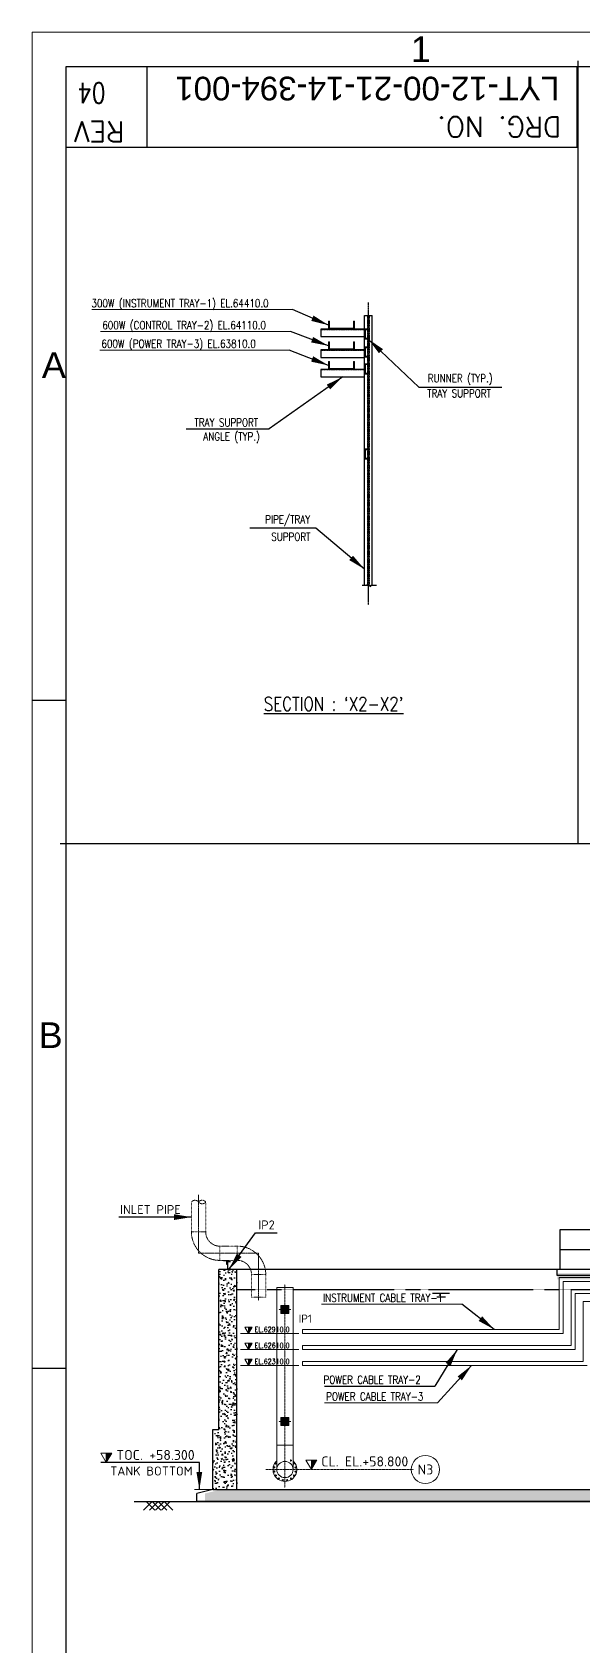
# Model space of a CAD drawing. Header units: inches. Extents: x 8618018 to 8935006, y 2431589 to 2567223.
# Drawn here: x 8793189 to 8806956, y 2491420 to 2531757 of the extents above; entities that cross this region are included whole.
import ezdxf
from ezdxf.enums import TextEntityAlignment as Align

# ---------------------------------------------------------------- set-up
doc = ezdxf.new("R2010")
doc.units = ezdxf.units.IN
doc.header["$MEASUREMENT"] = 0
for name, pattern in [('BORDER', [1.75, 0.5, -0.25, 0.5, -0.25, 0, -0.25]), ('CENTER', [2, 1.25, -0.25, 0.25, -0.25]), ('HIDDEN', [0.375, 0.25, -0.125]), ('PHANTOM', [2.5, 1.25, -0.25, 0.25, -0.25, 0.25, -0.25])]:
    doc.linetypes.add(name, pattern=pattern)
for name, color, linetype in [('AC Text', 7, 'Continuous'), ('BOM', 252, 'Continuous'), ('CCT', 4, 'Continuous'), ('Civil', 252, 'Continuous'), ('COL', 252, 'Continuous'), ('DRG', 252, 'Continuous'), ('SKID', 252, 'Continuous'), ('STR', 252, 'Continuous'), ('T', 3, 'Continuous'), ('TEXT', 252, 'Continuous'), ('TRAY', 1, 'Continuous')]:
    doc.layers.add(name, color=color, linetype=linetype)
for name, color, linetype, lineweight in [('CL', 252, 'CENTER', 5), ('DIM', 252, 'Continuous', 13), ('DIM_PPG', 8, 'Continuous', 0), ('ICT', 6, 'Continuous', 13), ('IP', 252, 'Continuous', 0), ('PCT', 2, 'Continuous', 15), ('PUDDLE', 252, 'Continuous', 5), ('RAHM5', 252, 'Continuous', 0), ('ref piping', 252, 'PHANTOM', 0)]:
    doc.layers.add(name, color=color, linetype=linetype, lineweight=lineweight)
doc.styles.add('COMPLEX', font='arial.ttf', dxfattribs={"width": 0.8})
doc.styles.add('ISOCPEUR', font='isocpeur.ttf')
doc.styles.add('r30', font='romans.shx')
doc.styles.add('ROMANS', font='ROMANS.shx', dxfattribs={"width": 0.8})
doc.styles.add('RS1', font='ROMANS.shx', dxfattribs={"width": 0.8})
doc.styles.add('SIMPLEX', font='SIMPLEX.shx')
doc.styles.get("Standard").update_dxf_attribs({"font": 'arial.ttf'})
doc.styles.add('TITLE', font='simplex.shx', dxfattribs={"width": 0.8})
doc.linetypes.add('FENCELINE1', pattern='A,6.35,-2.54,[133,ltypeshp.shx,S=2.54,R=0,X=-2.54,Y=0],-2.54,25.4', length=36.83)
doc.dimstyles.new('DIM', dxfattribs={"dimscale": 175, "dimtxt": 2.5, "dimasz": 2.5, "dimexe": 0.875, "dimexo": 0.875, "dimgap": 1, "dimtad": 1, "dimdec": 0, "dimzin": 9, "dimdsep": 46, "dimtxsty": 'ISOCPEUR', "dimblk": 'OBLIQUE', "dimcen": 0.09, "dimclrd": 256, "dimclre": 256, "dimclrt": 252, "dimadec": 0, "dimazin": 0, "dimtfac": 1, "dimtdec": 0, "dimtmove": 0, "dimatfit": 3, "dimfxl": 1, "dimtfill": 1, "dimtolj": 1, "dimtzin": 0, "dimarcsym": 0})
pattern_1 = [(45, (128548.582, 130298.033), (-15.71544821, 15.71544821), [])]

# ---------------------------------------------------------------- blocks, each defined once
blk = doc.blocks.new('DC TIT_A1')
at = {"color": 3, "style": 'SIMPLEX', "width": 0.8}
blk.add_attdef('REV.', text='', height=3, rotation=180, dxfattribs=at).set_placement((9.51, 537.59), align=Align.CENTER)
at = {"color": 3, "width": 0.8}
for tag, height, style, p in [('CUSTOMER', 4.5, 'TITLE', (757.14, 61)), ('EQUIPMENT', 4.5, 'TITLE', (767.57, 50.9)), ('DETAIL', 5, 'TITLE', (766.57, 39.47)), ('TS', 2.5, 'SIMPLEX', (811.83, 20.6)), ('REV.', 3, 'SIMPLEX', (830.3, 7.7))]:
    blk.add_attdef(tag, text='', height=height, dxfattribs=dict(at, style=style)).set_placement(p, align=Align.CENTER)
at = {"color": 2, "width": 0.8}
for tag, p, height, style in [('SCALE', (665.45, 26.07), 2.5, 'TITLE'), ('DRN_NAME', (664.74, 20.15), 2.5, 'TITLE'), ('DRN_DATE', (691.91, 20.15), 2.5, 'TITLE'), ('REF_DRG_NO', (193.06, 12.98), 2.5, 'SIMPLEX'), ('REF_DRG_NAME', (231.12, 12.98), 3, 'SIMPLEX'), ('CHK_NAME', (664.7, 13.89), 2.5, 'TITLE'), ('CHK_DATE', (691.91, 13.89), 2.5, 'TITLE'), ('APP_NAME', (664.7, 6.93), 2.5, 'TITLE'), ('APP_DATE', (691.91, 6.93), 2.5, 'TITLE')]:
    blk.add_attdef(tag, p, '', height=height, dxfattribs=dict(at, style=style))
at = {"layer": 'RAHM5', "color": 3, "style": 'SIMPLEX', "width": 0.8}
blk.add_attdef('DRG_NO', text='', height=4, rotation=180, dxfattribs=at).set_placement((18.58, 538.6), align=Align.RIGHT)
for tag, p in [('MATERIAL', (713.43, 21)), ('WEIGHT', (764.68, 20.22))]:
    blk.add_attdef(tag, p, '', height=3, dxfattribs=at)
for tag, p in [('DC_PART_ID', (752.74, 6.94)), ('DRG_NO', (821.28, 6.94))]:
    blk.add_attdef(tag, text='', height=4.5, dxfattribs=at).set_placement(p, align=Align.RIGHT)
blk = doc.blocks.new('A1')
at = {"layer": 'BOM', "color": 7}
for p, q in [((5.01, 4.98), (5.01, 588.92)), ((5.01, 588.92), (836, 588.92))]:
    blk.add_line(p, q, dxfattribs=at)
at = {"layer": 'DIM', "color": 7}
for q in [(841, 594), (0, 0)]:
    blk.add_line((0, 594), q, dxfattribs=at)
at = {"layer": 'DRG', "color": 7}
for p, q in [((16.95, 588.92), (16.95, 576.97)), ((80.69, 576.97), (80.69, 588.92)), ((5.01, 576.97), (80.69, 576.97)), ((5.01, 495), (0, 495)), ((5.01, 396), (0, 396))]:
    blk.add_line(p, q, dxfattribs=at)
at = {"layer": 'DRG', "lineweight": 0}
ref = blk.add_blockref('DC TIT_A1', (-0.71, 0.68), dxfattribs=dict(at, xscale=1.001190476, yscale=1.001190476, zscale=1.001190476))
ref.add_attrib('REV.', '04', dxfattribs={"layer": '0', "color": 3, "height": 3.004, "style": 'SIMPLEX', "width": 0.8}).set_placement((830.58, 8.4), align=Align.CENTER)
ref.add_attrib('REV.', '04', dxfattribs={"layer": '0', "color": 3, "height": 3.004, "rotation": 180, "style": 'SIMPLEX', "width": 0.8}).set_placement((8.81, 586.52), align=Align.CENTER)
at = {"color": 7, "style": 'COMPLEX'}
blk.add_text('LYT-12-00-21-14-394-001', height=3.5042, rotation=180, dxfattribs=at).set_placement((78.03, 587.42))
at = {"color": 7, "style": 'ROMANS'}
for p in [(574.46, 35.06), (574.46, 25.99)]:
    blk.add_attdef('-', text='', height=3.2, dxfattribs=at).set_placement(p, align=Align.CENTER)
blk.add_attdef('REVNO.', (623.63, 25.56), '', height=3.2, dxfattribs=at)
at = {"layer": 'AC Text', "color": 7, "style": 'ROMANS'}
for tag, p in [('DRAWN____BY', (536.24, 17.62)), ('CHECKED_____BY', (574.6, 17.8)), ('APPROVED_____BY', (613.13, 17.62))]:
    blk.add_attdef(tag, p, '', height=2, dxfattribs=at)
at = {"layer": 'DRG', "color": 7}
for s, p in [('1', (56.04, 589.59)), ('A', (1.42, 542.8)), ('B', (0.95, 443.5))]:
    blk.add_text(s, height=3.8, dxfattribs=at).set_placement(p)
at = {"layer": 'DRG', "color": 7, "style": 'SIMPLEX'}
for s, p in [('DRG. NO.', (78.35, 581.49)), ('REV', (13.67, 580.78))]:
    blk.add_text(s, height=3.004, rotation=180, dxfattribs=at).set_placement(p)
blk = doc.blocks.new('_Oblique')
at = {"color": 0, "linetype": 'ByBlock', "lineweight": -2}
blk.add_line((-0.5, -0.5), (0.5, 0.5), dxfattribs=at)
blk = doc.blocks.new('WL1')
at = {"color": 5}
for p, q in [((-106, 0), (106, 0)), ((-71, -31), (71, -31)), ((-35, -62), (35, -62))]:
    blk.add_line(p, q, dxfattribs=at)
blk = doc.blocks.new('WL2')
at = {"color": 5, "linetype": 'BORDER', "ltscale": 0.5}
blk.add_blockref('WL1', (0, -31.25), dxfattribs=at)
blk = doc.blocks.new('LVL')
at = {"layer": 'DIM'}
blk.add_line((0, 0), (0, 106), dxfattribs=at)
blk.add_lwpolyline([(61, 106), (-61, 106), (0, 0)], close=True, dxfattribs=at)
at = {"layer": 'TEXT', "color": 13}
blk.add_solid([(0, 106), (0, 0), (0, 106), (61, 106)], dxfattribs=at)
at = {"layer": 'COL', "style": 'ROMANS'}
blk.add_attdef('LVL', (62, 103), '', height=60, dxfattribs=at)
blk = doc.blocks.new('400NBELLT')
blk.add_lwpolyline([(24, 8), (0, 8, 1), (0, -8), (24, -8)], format="xyb", close=True)
blk = doc.blocks.new('pno')
blk.add_circle((0, 0), 3.52)
at = {"layer": 'DIM', "style": 'r30', "oblique": 0.5236, "width": 0.8, "flags": 9}
blk.add_attdef('QTY', (-2.64, -1.17), '', height=2.5, dxfattribs=at)
at = {"layer": 'TEXT', "style": 'ROMANS'}
blk.add_attdef('PARTNO', text='', height=2, dxfattribs=at).set_placement((-0.11, 0.02), align=Align.MIDDLE)
blk = doc.blocks.new('A$C6A595223')
at = {"layer": 'DIM_PPG', "color": 6}
blk.add_line((6, 13), (6, 63), dxfattribs=at)
at = {"layer": 'DIM_PPG'}
blk.add_lwpolyline([(35, 63), (-23, 63), (6, 13)], close=True, dxfattribs=at)
at = {"layer": 'DIM_PPG', "color": 6}
blk.add_solid([(6, 63), (6, 13), (6, 63), (35, 63)], dxfattribs=at)

msp = doc.modelspace()

# ---------------------------------------------------------------- hatches: boundary and pattern name
at = {"layer": 'Civil'}
h = msp.add_hatch(dxfattribs=at)
h.set_pattern_fill('AR-CONC', color=256, scale=1.5)
h.set_pattern_definition([(50, (130290.93, 131435.6), (273.2770035, -23.9086283), [28.575, -314.325]), (355, (130290.93, 131435.6), (-52.865132, 286.585268), [22.86, -251.460876]), (100.4514447, (130313.7, 131433.62), (220.411871, 262.676628), [24.285013, -267.135367]), (46.1842, (130290.93, 131511.8), (406.618561, -63.063492), [42.8625, -471.4875]), (96.6355576, (130324.8, 131506.56), (356.106201, 371.139187), [36.427535, -400.703412]), (351.184151, (130290.93, 131511.8), (356.106201, 371.139187), [34.28995, -377.189598]), (21, (130329.03, 131492.76), (227.421587, -153.397797), [28.575, -314.325]), (326, (130329.03, 131492.76), (92.7030425, 276.281949), [22.86, -251.46]), (71.451445, (130347.98, 131479.98), (320.124629, 122.884153), [24.285013, -267.134906]), (37.5, (130290.93, 131435.61), (4.6329049, 126.8325583), [0, -248.412, 0, -255.27, 0, -252.4125]), (7.5, (130290.93, 131435.61), (100.2294938, 150.2708622), [0, -145.542, 0, -242.697, 0, -96.2025]), (327.5, (130205.97, 131435.61), (203.3858928, -8.593116), [0, -95.25, 0, -297.18, 0, -394.335]), (317.5, (130167.87, 131435.61), (222.193772, 38.1397365), [0, -123.825, 0, -197.358, 0, -280.035])])
h.paths.add_polyline_path([(8797697.5, 2495347.9), (8798297.5, 2495347.9), (8798297.5, 2500847.9), (8798197.5, 2500847.9), (8798197.5, 2500841.9), (8797997.5, 2500841.9), (8797847.5, 2500847.9), (8797847.5, 2496847.9), (8797697.5, 2496847.9)])
h = msp.add_hatch(dxfattribs=at)
h.set_pattern_fill('AR-CONC', color=256, scale=1.5)
h.set_pattern_definition([(50, (30871.62, 41823.93), (273.2770035, -23.9086283), [28.575, -314.325]), (355, (30871.62, 41823.93), (-52.865132, 286.585268), [22.86, -251.460876]), (100.4514447, (30894.4, 41821.94), (220.411871, 262.676628), [24.285013, -267.135367]), (46.1842, (30871.62, 41900.13), (406.618561, -63.063492), [42.8625, -471.4875]), (96.6355576, (30905.5, 41894.87), (356.106201, 371.139187), [36.427535, -400.703412]), (351.184151, (30871.6, 41900.13), (356.106201, 371.139187), [34.28995, -377.189598]), (21, (30909.72, 41881.08), (227.421587, -153.3977973), [28.575, -314.325]), (326, (30909.72, 41881.08), (92.7030425, 276.281949), [22.86, -251.46]), (71.451445, (30928.67, 41868.3), (320.124629, 122.884153), [24.285013, -267.134906]), (37.5, (30871.62, 41823.93), (4.6329049, 126.8325583), [0, -248.412, 0, -255.27, 0, -252.4125]), (7.5, (30871.62, 41823.93), (100.2294938, 150.2708622), [0, -145.542, 0, -242.697, 0, -96.2025]), (327.5, (30786.65, 41823.93), (203.3858928, -8.593116), [0, -95.25, 0, -297.18, 0, -394.335]), (317.5, (30748.55, 41823.93), (222.193772, 38.1397365), [0, -123.825, 0, -197.358, 0, -280.035])])
h.paths.add_polyline_path([(8807297.5, 2495247.9), (8807697.5, 2495247.9), (8807697.5, 2499347.9), (8807847.5, 2499347.9), (8807847.5, 2499747.9), (8809322.5, 2499747.9), (8809322.5, 2499947.9), (8807697.5, 2499947.9), (8807697.5, 2500747.9), (8806297.5, 2500747.9), (8806297.5, 2500597.9), (8807297.5, 2500597.9)])
h.paths.add_polyline_path([(8810322.5, 2499947.9), (8810322.5, 2499747.9), (8811797.5, 2499747.9), (8811797.5, 2499347.9), (8812347.5, 2499347.9), (8812347.5, 2499747.9), (8813572.5, 2499747.9), (8813572.5, 2499947.9)])
h.paths.add_polyline_path([(8815072.5, 2499947.9), (8815072.5, 2499747.9), (8816297.5, 2499747.9), (8816297.5, 2499347.9), (8816847.5, 2499347.9), (8816847.5, 2499747.9), (8818072.5, 2499747.9), (8818072.5, 2499947.9)])
h.paths.add_polyline_path([(8821347.5, 2499947.9), (8819572.5, 2499947.9), (8819572.5, 2499747.9), (8820797.5, 2499747.9), (8820797.5, 2499347.9), (8821347.5, 2499347.9)])
h = msp.add_hatch(dxfattribs=at)
h.set_pattern_fill('AR-CONC', color=256, scale=1.5)
h.set_pattern_definition([(50, (30871.62, 41923.93), (273.2770035, -23.9086283), [28.575, -314.325]), (355, (30871.62, 41923.93), (-52.865132, 286.585268), [22.86, -251.460876]), (100.4514447, (30894.4, 41921.94), (220.411871, 262.676628), [24.285013, -267.135367]), (46.1842, (30871.62, 42000.13), (406.618561, -63.063492), [42.8625, -471.4875]), (96.6355576, (30905.5, 41994.87), (356.106201, 371.139187), [36.427535, -400.703412]), (351.184151, (30871.6, 42000.13), (356.106201, 371.139187), [34.28995, -377.189598]), (21, (30909.72, 41981.08), (227.421587, -153.3977973), [28.575, -314.325]), (326, (30909.72, 41981.08), (92.7030425, 276.281949), [22.86, -251.46]), (71.451445, (30928.67, 41968.3), (320.124629, 122.884153), [24.285013, -267.134906]), (37.5, (30871.62, 41923.93), (4.6329049, 126.8325583), [0, -248.412, 0, -255.27, 0, -252.4125]), (7.5, (30871.62, 41923.93), (100.2294938, 150.2708622), [0, -145.542, 0, -242.697, 0, -96.2025]), (327.5, (30786.65, 41923.93), (203.3858928, -8.593116), [0, -95.25, 0, -297.18, 0, -394.335]), (317.5, (30748.55, 41923.93), (222.193772, 38.1397365), [0, -123.825, 0, -197.358, 0, -280.035])])
h.paths.add_polyline_path([(8808097.5, 2495247.9), (8807697.5, 2495347.9), (8797897.5, 2495347.9), (8797497.5, 2495247.9), (8797497.5, 2495047.9), (8808097.5, 2495047.9)])
at = {"layer": 'IP'}
h = msp.add_hatch(dxfattribs=at)
h.set_pattern_fill('ANSI31', color=256, scale=7)
h.set_pattern_definition([(45, (128548.582, 135498.033), (-15.71544821, 15.71544821), [])])
h.paths.add_polyline_path([(8799397.5, 2499747.9), (8799597.5, 2499747.9), (8799597.5, 2499947.9), (8799397.5, 2499947.9)])
h = msp.add_hatch(dxfattribs=at)
h.set_pattern_fill('ANSI31', color=256, scale=7)
h.set_pattern_definition(pattern_1)
h.paths.add_polyline_path([(8799397.5, 2496947.9), (8799597.5, 2496947.9), (8799597.5, 2497147.9), (8799397.5, 2497147.9)])
h = msp.add_hatch(dxfattribs=at)
h.set_pattern_fill('ANSI31', color=256, scale=7)
h.set_pattern_definition(pattern_1)
h.paths.add_polyline_path([(8799397.5, 2496947.9), (8799597.5, 2496947.9), (8799597.5, 2497147.9), (8799397.5, 2497147.9)])
h = msp.add_hatch(dxfattribs=at)
h.set_pattern_fill('ANSI31', color=256, scale=7)
h.set_pattern_definition([(45, (128548.582, 132698.033), (-15.71544821, 15.71544821), [])])
h.paths.add_polyline_path([(8799397.5, 2496947.9), (8799597.5, 2496947.9), (8799597.5, 2497147.9), (8799397.5, 2497147.9)])

# ---------------------------------------------------------------- linework, layer by layer
for p, q in [((8806809.7, 2531048.4), (8806809.7, 2511476.7)), ((8801484.4, 2524340.1), (8800396.9, 2524340.1)), ((8800396.9, 2524340.1), (8800396.9, 2524152.6)), ((8801484.4, 2524684), (8801671.9, 2524684)), ((8801484.4, 2517941.9), (8801484.4, 2524684)), ((8801609.4, 2524340.1), (8801484.4, 2524340.1)), ((8801484.4, 2524340.1), (8801484.4, 2524090.1)), ((8801499.4, 2524310.1), (8801499.4, 2524120.1)), ((8801594.4, 2524325.1), (8801514.4, 2524325.1)), ((8801671.9, 2517941.9), (8801671.9, 2524684)), ((8800396.9, 2524152.6), (8801484.4, 2524152.6)), ((8801609.4, 2524090.1), (8801484.4, 2524090.1)), ((8801484.4, 2523890.1), (8801484.4, 2523640.1)), ((8801609.4, 2523890.1), (8801484.4, 2523890.1)), ((8801594.4, 2524105.1), (8801514.4, 2524105.1)), ((8800396.9, 2523823.1), (8800396.9, 2523635.6)), ((8801484.4, 2523823.1), (8800396.9, 2523823.1)), ((8800396.9, 2523635.6), (8801484.4, 2523635.6)), ((8801609.4, 2523640.1), (8801484.4, 2523640.1)), ((8801499.4, 2523860.1), (8801499.4, 2523670.1)), ((8801594.4, 2523875.1), (8801514.4, 2523875.1)), ((8801594.4, 2523655.1), (8801514.4, 2523655.1)), ((8800396.9, 2523335.1), (8800396.9, 2523147.6)), ((8801484.4, 2523335.1), (8800396.9, 2523335.1)), ((8800396.9, 2523147.6), (8801484.4, 2523147.6)), ((8801484.4, 2523281.6), (8801484.4, 2523469.1)), ((8801484.4, 2523469.1), (8801484.4, 2523219.1)), ((8801609.4, 2523469.1), (8801484.4, 2523469.1)), ((8801609.4, 2523219.1), (8801484.4, 2523219.1)), ((8801499.4, 2523439.1), (8801499.4, 2523249.1)), ((8801594.4, 2523454.1), (8801514.4, 2523454.1)), ((8801594.4, 2523234.1), (8801514.4, 2523234.1)), ((8801484.4, 2521152.6), (8801484.4, 2521340.1)), ((8801484.4, 2521340.1), (8801484.4, 2521090.1)), ((8801609.4, 2521340.1), (8801484.4, 2521340.1)), ((8801609.4, 2521090.1), (8801484.4, 2521090.1)), ((8801499.4, 2521310.1), (8801499.4, 2521120.1)), ((8801594.4, 2521325.1), (8801514.4, 2521325.1)), ((8801594.4, 2521105.1), (8801514.4, 2521105.1)), ((8801422.9, 2517941.9), (8801559.6, 2517941.9)), ((8801559.6, 2517941.9), (8801559.6, 2517971.7)), ((8801559.6, 2517971.7), (8801643.1, 2517912)), ((8801643.1, 2517912), (8801643.1, 2517941.9)), ((8801643.1, 2517941.9), (8801785.2, 2517941.9)), ((8934161.6, 2511476.7), (8793889.1, 2511476.7))]:
    msp.add_line(p, q)
at = {"linetype": 'CENTER'}
msp.add_line((8801578.2, 2525002.5), (8801578.2, 2517452.1), dxfattribs=at)
at = {"linetype": 'HIDDEN'}
for p, q in [((8801484.4, 2524325.1), (8800396.9, 2524325.1)), ((8801558.2, 2524684), (8801558.2, 2517941.9)), ((8801598.2, 2524684), (8801598.2, 2517944.2)), ((8801484.4, 2523808.1), (8800396.9, 2523808.1)), ((8801484.4, 2523320.1), (8800396.9, 2523320.1))]:
    msp.add_line(p, q, dxfattribs=at)
at = {"color": 5, "linetype": 'BORDER'}
msp.add_line((8798297.5, 2500347.9), (8807297.5, 2500347.9), dxfattribs=at)
at = {"color": 25}
for p, q in [((8795729.5, 2495047.9), (8825997.5, 2495047.9)), ((8796179.6, 2495047.9), (8795962, 2494830.3)), ((8796029.4, 2495047.9), (8796247, 2494830.3)), ((8796329.8, 2495047.9), (8796112.2, 2494830.3)), ((8796179.6, 2495047.9), (8796397.2, 2494830.3)), ((8796480, 2495047.9), (8796262.4, 2494830.3)), ((8796329.8, 2495047.9), (8796547.4, 2494830.3)), ((8796628.7, 2495047.9), (8796411.1, 2494830.3)), ((8796478.5, 2495047.9), (8796696.1, 2494830.3))]:
    msp.add_line(p, q, dxfattribs=at)
for centre, start, end in [((8801514.4, 2524310.1), 90, 180), ((8801594.4, 2524340.1), 270, 0), ((8801514.4, 2524120.1), 180, 270), ((8801594.4, 2524090.1), 0, 90), ((8801594.4, 2523890.1), 270, 0), ((8801514.4, 2523860.1), 90, 180), ((8801514.4, 2523670.1), 180, 270), ((8801594.4, 2523640.1), 0, 90), ((8801514.4, 2523439.1), 90, 180), ((8801514.4, 2523249.1), 180, 270), ((8801594.4, 2523469.1), 270, 0), ((8801594.4, 2523219.1), 0, 90), ((8801514.4, 2521310.1), 90, 180), ((8801514.4, 2521120.1), 180, 270), ((8801594.4, 2521340.1), 270, 0), ((8801594.4, 2521090.1), 0, 90)]:
    msp.add_arc(centre, 15, start, end)
at = {"layer": 'CCT', "lineweight": 0}
for p, q in [((8794888.9, 2524281.4), (8799636.5, 2524281.4)), ((8800584.4, 2523823.1), (8800584.4, 2524023.1)), ((8800584.4, 2524023.1), (8800609.4, 2524023.1)), ((8800609.4, 2524023.1), (8800609.4, 2523848.1)), ((8801209.4, 2523848.1), (8801209.4, 2524023.1)), ((8801209.4, 2524023.1), (8801234.4, 2524023.1)), ((8801234.4, 2524023.1), (8801234.4, 2523823.1)), ((8801234.4, 2524023.1), (8801234.4, 2523823.1)), ((8801234.4, 2523823.1), (8800584.4, 2523823.1)), ((8800609.4, 2523848.1), (8801209.4, 2523848.1)), ((8806645.5, 2498947.9), (8806645.5, 2500347.9)), ((8820535, 2500347.9), (8806645.5, 2500347.9)), ((8806745.5, 2498847.9), (8806745.5, 2500247.9)), ((8820535, 2500247.9), (8806745.5, 2500247.9)), ((8804129.5, 2498947.9), (8799939.5, 2498947.9)), ((8799939.5, 2498947.9), (8799939.5, 2498847.9)), ((8804129.5, 2498947.9), (8806645.5, 2498947.9)), ((8798384.9, 2498847.9), (8799841.7, 2498847.9)), ((8804129.5, 2498847.9), (8799939.5, 2498847.9)), ((8804129.5, 2498847.9), (8806745.5, 2498847.9))]:
    msp.add_line(p, q, dxfattribs=at)
at = {"layer": 'CCT'}
msp.add_line((8800481.9, 2497933.6), (8803242.3, 2497933.6), dxfattribs=at)
at = {"layer": 'Civil'}
for p, q in [((8797847.5, 2496847.9), (8797847.5, 2500847.9)), ((8807697.5, 2500847.9), (8797847.5, 2500847.9)), ((8798297.5, 2495347.9), (8798297.5, 2500847.9)), ((8806297.5, 2500697.9), (8806297.5, 2500847.9)), ((8807297.5, 2500697.9), (8806297.5, 2500697.9)), ((8797697.5, 2495347.9), (8797697.5, 2496847.9)), ((8797697.5, 2496847.9), (8797847.5, 2496847.9)), ((8797697.5, 2495347.9), (8797297.5, 2495247.9))]:
    msp.add_line(p, q, dxfattribs=at)
for points in [[(8808297.5, 2495247.9), (8808297.5, 2495047.9), (8797297.5, 2495047.9), (8797297.5, 2495247.9)], [(8797697.5, 2495347.9), (8807897.5, 2495347.9)]]:
    msp.add_lwpolyline(points, dxfattribs=at)
at = {"layer": 'CL'}
for p, q in [((8797340.8, 2502710.3), (8797340.8, 2501250.7)), ((8797340.8, 2501250.7), (8798840.6, 2501250.7)), ((8798840.6, 2500067), (8798840.6, 2501250.7)), ((8799347.5, 2499847.9), (8799647.5, 2499847.9)), ((8799347.5, 2497047.9), (8799647.5, 2497047.9))]:
    msp.add_line(p, q, dxfattribs=at)
at = {"layer": 'CL', "ltscale": 0.25}
msp.add_line((8798097.5, 2500870.9), (8798097.5, 2500812.7), dxfattribs=at)
at = {"layer": 'CL', "ltscale": 1.5}
for p, q in [((8799497.5, 2495388.4), (8799497.5, 2500469.7)), ((8799019, 2495847.9), (8802704.9, 2495847.9))]:
    msp.add_line(p, q, dxfattribs=at)
at = {"layer": 'DIM'}
msp.add_line((8797697.5, 2495347.9), (8797235.4, 2495347.9), dxfattribs=at)
at = {"layer": 'ICT', "color": 6, "lineweight": 0}
for p, q in [((8794673, 2524828.4), (8799682.2, 2524828.4)), ((8800584.4, 2524340.1), (8800584.4, 2524540.1)), ((8800584.4, 2524540.1), (8800609.4, 2524540.1)), ((8801234.4, 2524340.1), (8800584.4, 2524340.1)), ((8800609.4, 2524540.1), (8800609.4, 2524365.1)), ((8800609.4, 2524365.1), (8801209.4, 2524365.1)), ((8801209.4, 2524365.1), (8801209.4, 2524540.1)), ((8801209.4, 2524540.1), (8801234.4, 2524540.1)), ((8801234.4, 2524540.1), (8801234.4, 2524340.1)), ((8801234.4, 2524540.1), (8801234.4, 2524340.1)), ((8806345.5, 2499347.9), (8806345.5, 2500647.9)), ((8820535, 2500647.9), (8806345.5, 2500647.9)), ((8806445.5, 2499247.9), (8806445.5, 2500547.9)), ((8820535, 2500547.9), (8806445.5, 2500547.9)), ((8800413, 2499979), (8803914.2, 2499979)), ((8804129.5, 2499347.9), (8799939.5, 2499347.9)), ((8799939.5, 2499347.9), (8799939.5, 2499247.9)), ((8804129.5, 2499347.9), (8806345.5, 2499347.9)), ((8804129.5, 2499247.9), (8799939.5, 2499247.9)), ((8804129.5, 2499247.9), (8806445.5, 2499247.9))]:
    msp.add_line(p, q, dxfattribs=at)
at = {"layer": 'IP'}
for points in [[(8797997.5, 2500847.9), (8797997.5, 2500841.9), (8798197.5, 2500841.9), (8798197.5, 2500847.9)], [(8799397.5, 2499747.9), (8799597.5, 2499747.9), (8799597.5, 2499947.9), (8799397.5, 2499947.9)], [(8799397.5, 2496947.9), (8799597.5, 2496947.9), (8799597.5, 2497147.9), (8799397.5, 2497147.9)]]:
    msp.add_lwpolyline(points, close=True, dxfattribs=at)
at = {"layer": 'PCT', "lineweight": 0}
for p, q in [((8794876.5, 2523818.1), (8799605.5, 2523818.1)), ((8800584.4, 2523335.1), (8800584.4, 2523535.1)), ((8800584.4, 2523535.1), (8800609.4, 2523535.1)), ((8800609.4, 2523535.1), (8800609.4, 2523360.1)), ((8801209.4, 2523360.1), (8801209.4, 2523535.1)), ((8801209.4, 2523535.1), (8801234.4, 2523535.1)), ((8801234.4, 2523535.1), (8801234.4, 2523335.1)), ((8801234.4, 2523535.1), (8801234.4, 2523335.1)), ((8801234.4, 2523335.1), (8800584.4, 2523335.1)), ((8800609.4, 2523360.1), (8801209.4, 2523360.1))]:
    msp.add_line(p, q, dxfattribs=at)
at = {"layer": 'PUDDLE'}
for p, q in [((8799294.3, 2500397.9), (8799700.7, 2500397.9)), ((8799294.3, 2500397.7), (8799297, 2496457.4)), ((8799700.7, 2500398), (8799703.4, 2496457.7))]:
    msp.add_line(p, q, dxfattribs=at)
for centre, radius in [((8799648.4, 2496071.6), 14.4), ((8799232.6, 2495796.4), 14.4), ((8799233, 2495901.7), 14.4), ((8799272.4, 2495698.9), 14.4), ((8799273.8, 2495998.8), 14.4), ((8799497.5, 2495847.9), 203.2), ((8799721.2, 2495697), 14.4), ((8799722.5, 2495996.8), 14.4), ((8799761.9, 2495794.1), 14.4), ((8799762.4, 2495899.4), 14.4), ((8799346.6, 2495624.1), 14.4), ((8799443.7, 2495583.4), 14.4), ((8799549, 2495582.9), 14.4), ((8799646.4, 2495622.8), 14.4)]:
    msp.add_circle(centre, radius, dxfattribs=at)
msp.add_arc((8799497.5, 2495847.9), 298.4, 132.91018, 47.08982, dxfattribs=at)
at = {"layer": 'ref piping', "ltscale": 0.25}
for p, q in [((8797163, 2501784.1), (8797163, 2502531.4)), ((8797518.6, 2501784.1), (8797518.6, 2502531.4)), ((8797163, 2501784.1), (8797518.6, 2501784.1)), ((8797874.2, 2501072.9), (8797874.2, 2501428.5)), ((8797874.2, 2501428.5), (8798307.2, 2501428.5)), ((8798307.2, 2501428.5), (8798307.2, 2501072.9)), ((8797874.2, 2501072.9), (8798307.2, 2501072.9)), ((8799018.4, 2500717.3), (8798662.8, 2500717.3)), ((8798662.8, 2500717.3), (8798662.8, 2500150.7)), ((8799018.4, 2500717.3), (8799018.4, 2500150.7)), ((8799018.4, 2500150.7), (8798662.8, 2500150.7))]:
    msp.add_line(p, q, dxfattribs=at)
for centre, radius, start, end in [((8797251.9, 2502464.7), 111.1, 36.8699, 143.1301), ((8797429.7, 2502464.7), 111.1, 36.8699, 143.1301), ((8797429.7, 2502598.1), 111.1, 216.8699, 323.1301), ((8797874.2, 2501784.1), 711.2, 180, 270), ((8798307.2, 2500717.3), 711.2, 0, 90), ((8798307.2, 2500717.3), 355.6, 0, 90)]:
    msp.add_arc(centre, radius, start, end, dxfattribs=at)
at = {"layer": 'ref piping', "ltscale": 0.4}
msp.add_arc((8797874.2, 2501784.1), 355.6, 180, 270, dxfattribs=at)
at = {"layer": 'SKID'}
msp.add_lwpolyline([(8798060, 2501072.9), (8798060, 2500972.9), (8798050, 2500972.9), (8798050, 2501062.9), (8797960, 2501062.9), (8797960, 2501072.9)], close=True, dxfattribs=at)
msp.add_lwpolyline([(8798068, 2500870.5), (8798068, 2501025.2, -0.3723042), (8798076.5, 2501035.1), (8798132.1, 2501043.2, 0.3655338), (8798135, 2501047.9), (8798060, 2501047.9), (8798060, 2500847.9), (8798135, 2500847.9, 0.3655338), (8798132.1, 2500852.5), (8798076.5, 2500860.6, -0.3723042)], format="xyb", close=True, dxfattribs=at)
at = {"layer": 'STR', "color": 40, "linetype": 'FENCELINE1', "ltscale": 0.5}
for p, q in [((8806372.5, 2500847.9), (8806372.5, 2501847.9)), ((8806372.5, 2501847.9), (8807247.5, 2501847.9)), ((8806372.5, 2501347.9), (8807247.5, 2501347.9))]:
    msp.add_line(p, q, dxfattribs=at)
at = {"layer": 'TEXT', "color": 2, "lineweight": 0}
for p, q in [((8806945.5, 2498547.9), (8806945.5, 2500047.9)), ((8820535, 2500047.9), (8806945.5, 2500047.9)), ((8798384.9, 2499247.9), (8799841.7, 2499247.9)), ((8804129.5, 2498547.9), (8799939.5, 2498547.9)), ((8799939.5, 2498547.9), (8799939.5, 2498447.9)), ((8804129.5, 2498547.9), (8806945.5, 2498547.9)), ((8798384.9, 2498447.9), (8799841.7, 2498447.9)), ((8807045.5, 2498447.9), (8799939.5, 2498447.9)), ((8800484.8, 2497512.6), (8803303, 2497512.6))]:
    msp.add_line(p, q, dxfattribs=at)
at = {"layer": 'TRAY'}
for p, q in [((8802839.5, 2522894.1), (8804912.1, 2522894.1)), ((8797028.4, 2521849.1), (8799101.1, 2521849.1)), ((8800270.6, 2519365), (8798617.3, 2519365))]:
    msp.add_line(p, q, dxfattribs=at)

# ---------------------------------------------------------------- block references
at = {"color": 2, "xscale": 168.627375, "yscale": 168.627375, "zscale": 168.627375}
msp.add_blockref('A1', (8793189.5, 2431592.8), dxfattribs=at)
at = {"xscale": 3, "yscale": 3, "zscale": 3}
msp.add_blockref('WL2', (8803397, 2500441.6), dxfattribs=at)
at = {"layer": 'DIM', "color": 4}
ref = msp.add_blockref('LVL', (8795037, 2496021.7), dxfattribs=dict(at, xscale=2.226798680473514, yscale=2.226798680473514, zscale=2.226798680473514))
ref.add_attrib('LVL', 'TOC. +58.300', (8795284.8, 2496087.4), dxfattribs={"layer": 'T', "color": 3, "height": 250, "style": 'ISOCPEUR'})
ref = msp.add_blockref('LVL', (8800157.2, 2495847.9), dxfattribs=dict(at, xscale=2.226798680473514, yscale=2.226798680473514, zscale=2.226798680473514))
ref.add_attrib('LVL', 'CL. EL.+58.800', (8800404.9, 2495923.9), dxfattribs={"layer": 'T', "color": 3, "height": 250, "style": 'ISOCPEUR'})
at = {"layer": 'DIM', "linetype": 'ByBlock', "ltscale": 5}
ref = msp.add_blockref('pno', (8803004.8, 2495847.9), dxfattribs=dict(at, xscale=99.99692430720022, yscale=99.99692430720022, zscale=99.99692430720022))
ref.add_attrib('PARTNO', 'N3', dxfattribs={"layer": 'TEXT', "color": 3, "height": 250, "style": 'ISOCPEUR'}).set_placement((8803004.8, 2495847.9), align=Align.MIDDLE)
at = {"layer": 'PUDDLE', "xscale": 25.4, "yscale": 25.4, "zscale": 25.4, "rotation": 90}
msp.add_blockref('400NBELLT', (8799497.5, 2495847.9), dxfattribs=at)
at = {"layer": 'TEXT', "lineweight": 0, "xscale": 3.135999999999998, "yscale": 3.135999999999998, "zscale": 3.135999999999998}
for p in [(8798566, 2499208.6), (8798566, 2499208.6), (8798566, 2498808.6), (8798566, 2498808.6), (8798566, 2498408.6), (8798566, 2498408.6)]:
    msp.add_blockref('A$C6A595223', p, dxfattribs=at)

# ---------------------------------------------------------------- texts
at = {"color": 3, "style": 'RS1', "width": 0.8}
msp.add_text("%%USECTION : `X2-X2'", height=343.75, dxfattribs=at).set_placement((8800711.8, 2514977), align=Align.MIDDLE_CENTER)
at = {"layer": 'CCT', "lineweight": 0, "width": 0.8}
for s, height, style, p in [('600W (CONTROL TRAY-2) EL.64110.0', 200, 'RS1', (8794937.4, 2524339.7)), ('EL.62610.0', 130, 'ROMANS', (8798740.1, 2498882.3, 0))]:
    msp.add_text(s, height=height, dxfattribs=dict(at, style=style)).set_placement(p)
at = {"layer": 'CCT', "style": 'RS1', "width": 0.8}
msp.add_text('POWER CABLE TRAY-2', height=200, dxfattribs=at).set_placement((8800460.2, 2497991.9))
at = {"layer": 'ICT', "color": 6, "lineweight": 0, "style": 'RS1', "width": 0.8}
for s, p in [('300W (INSTRUMENT TRAY-1) EL.64410.0', (8794666.3, 2524886.7)), ('INSTRUMENT CABLE TRAY-1', (8800448, 2500037.3))]:
    msp.add_text(s, height=200, dxfattribs=at).set_placement(p)
at = {"layer": 'PCT', "lineweight": 0, "style": 'RS1', "width": 0.8}
msp.add_text('600W (POWER TRAY-3) EL.63810.0', height=200, dxfattribs=at).set_placement((8794915.7, 2523876.4))
at = {"layer": 'PCT', "style": 'RS1', "width": 0.8}
msp.add_text('POWER CABLE TRAY-3', height=200, dxfattribs=at).set_placement((8800526.2, 2497570.9))
at = {"layer": 'TEXT', "style": 'ISOCPEUR'}
for s, p in [('INLET PIPE', (8795380.5, 2502231.4)), ('IP2', (8798831.9, 2501847.6)), ('TANK BOTTOM', (8795134.6, 2495697.9))]:
    msp.add_text(s, height=225, dxfattribs=at).set_placement(p)
at = {"layer": 'TEXT', "color": 4, "lineweight": 0, "style": 'ROMANS', "width": 0.8}
msp.add_text('EL.62910.0', height=130, dxfattribs=at).set_placement((8798740.1, 2499282.3, 0))
at = {"layer": 'TEXT', "color": 2, "lineweight": 0, "style": 'ROMANS', "width": 0.8}
msp.add_text('EL.62310.0', height=130, dxfattribs=at).set_placement((8798740.1, 2498482.3, 0))
at = {"layer": 'TEXT', "insert": (8799840.9, 2499518), "char_height": 200, "attachment_point": 7, "style": 'ISOCPEUR'}
msp.add_mtext('\\A1;IP1', dxfattribs=at)
at = {"layer": 'TRAY', "style": 'RS1', "width": 0.8}
for s, p in [('RUNNER (TYP.)', (8803064.4, 2523013.5)), ('TRAY SUPPORT', (8803049.1, 2522635.9)), ('TRAY SUPPORT', (8797238.1, 2521907.4)), ('ANGLE (TYP.)', (8797459.1, 2521558.2)), ('PIPE/TRAY', (8799003, 2519485.8)), ('SUPPORT', (8799155.4, 2519053.8))]:
    msp.add_text(s, height=200, dxfattribs=at).set_placement(p)

# ---------------------------------------------------------------- leaders
at = {"layer": 'CCT', "lineweight": 0}
msp.add_leader([(8800584.4, 2523923.1), (8799636.5, 2524281.4)], dimstyle='DIM', override={"dimgap": 0.8, "dimtad": 0}, dxfattribs=at)
at = {"layer": 'CCT'}
msp.add_leader([(8803800.8, 2498847.9), (8803242.3, 2497933.6)], dimstyle='DIM', override={"dimgap": 0.8, "dimtad": 0}, dxfattribs=at)
at = {"layer": 'DIM'}
msp.add_leader([(8797163, 2502154.1), (8795350.3, 2502154.1)], dimstyle='DIM', dxfattribs=at)
for points in [[(8798097.5, 2500847.9), (8798766, 2501758.7), (8799302.6, 2501758.7)], [(8797360.1, 2495347.9), (8797360.1, 2496021.7), (8794901.2, 2496021.7)]]:
    msp.add_leader(points, dimstyle='DIM', override={"dimgap": 1, "dimtad": 0}, dxfattribs=at)
at = {"layer": 'ICT', "color": 6, "lineweight": 0}
for points in [[(8800584.4, 2524440.1), (8799682.2, 2524828.4)], [(8804722.1, 2499347.9), (8803914.2, 2499979)]]:
    msp.add_leader(points, dimstyle='DIM', override={"dimgap": 0.8, "dimtad": 0}, dxfattribs=at)
at = {"layer": 'PCT', "lineweight": 0}
msp.add_leader([(8800584.4, 2523435.1), (8799605.5, 2523818.1)], dimstyle='DIM', override={"dimgap": 0.8, "dimtad": 0}, dxfattribs=at)
at = {"layer": 'PCT'}
msp.add_leader([(8804158.1, 2498447.9), (8803303, 2497512.6)], dimstyle='DIM', override={"dimgap": 0.8, "dimtad": 0}, dxfattribs=at)
at = {"layer": 'TRAY'}
for points in [[(8801578.2, 2524090.1), (8802839.5, 2522894.1)], [(8800940.7, 2523147.6), (8799101.1, 2521849.1)], [(8801484.4, 2518343.1), (8800270.6, 2519365)]]:
    msp.add_leader(points, dimstyle='DIM', override={"dimgap": 0.8, "dimtad": 0}, dxfattribs=at)

doc.saveas('drawing.dxf')
